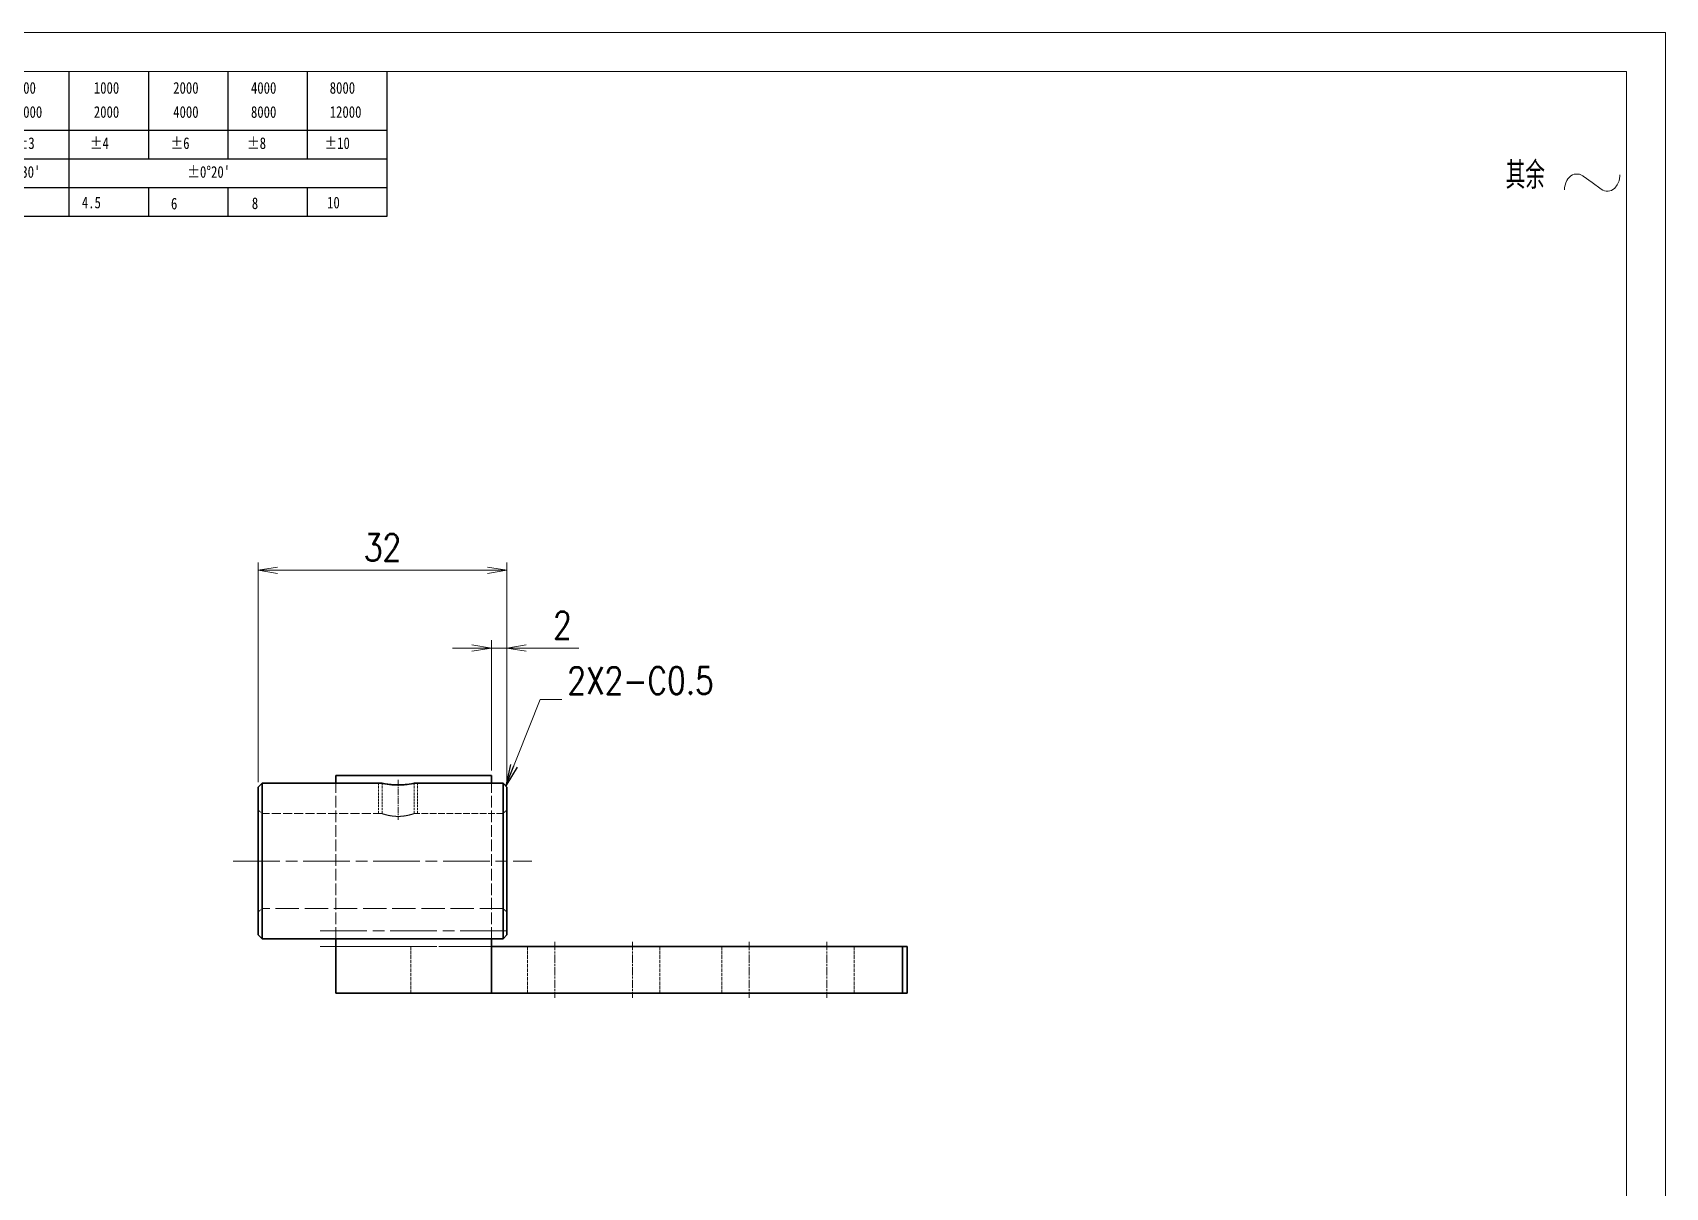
# Model space of a CAD drawing. Header units: inches. Extents: x 269 to 10986, y 1043 to 4337.
# Drawn here: x 8484.9 to 8694.9, y 3645.9 to 3794.4 of the extents above; entities that cross this region are included whole.
import ezdxf

# ---------------------------------------------------------------- set-up
doc = ezdxf.new("R2010")
doc.units = ezdxf.units.IN
doc.header["$MEASUREMENT"] = 0
for name, pattern in [('AM_ISO02W050x2', [3.75, 3, -0.75]), ('AM_ISO08W050x2', [9, 6, -0.75, 1.5, -0.75]), ('DOT2', [0.125, 0, -0.125])]:
    doc.linetypes.add(name, pattern=pattern)
doc.layers.add('Hidden_line', color=7, linetype='Continuous')
doc.layers.add('图\\M+19E79\\M+195B6\\M+18E9A', color=7, linetype='Continuous')
for name, color, linetype, lineweight in [('中心线', 2, 'AM_ISO08W050x2', 18), ('图框', 7, 'Continuous', 18), ('标注线', 3, 'Continuous', 18), ('粗实线', 7, 'Continuous', 35), ('虚线', 1, 'AM_ISO02W050x2', 18)]:
    doc.layers.add(name, color=color, linetype=linetype, lineweight=lineweight)
doc.layers.add('打印', color=7, linetype='Continuous', lineweight=15, plot=False)
doc.layers.add('打印-禁用', color=7, linetype='Continuous', lineweight=15, plot=False)
doc.styles.add('DIM', font='romans.shx', dxfattribs={"width": 0.8, "bigfont": 'bigfont.shx'})
doc.styles.add('国标', font='simfang.ttf', dxfattribs={"width": 0.8})
doc.styles.add('机械长仿宋', font='gbenor.shx', dxfattribs={"height": 1, "bigfont": 'gbcbig.shx'})
doc.dimstyles.new('XR 1-1', dxfattribs={"dimtxt": 3.5, "dimasz": 2.5, "dimexe": 1, "dimexo": 0.625, "dimgap": 1.2, "dimtad": 1, "dimtoh": 1, "dimdsep": 46, "dimtxsty": 'DIM', "dimblk": 'OPEN', "dimcen": 0, "dimclrd": 8, "dimclre": 8, "dimclrt": 2, "dimazin": 2, "dimtfac": 0.5, "dimtmove": 0, "dimatfit": 3, "dimldrblk": 'OPEN', "dimfxl": 0, "dimtolj": 2, "dimlwd": 18, "dimlwe": 18, "dimarcsym": 0})
doc.dimstyles.new('XR 1-1$0', dxfattribs={"dimtxt": 3.5, "dimasz": 2.5, "dimexe": 1, "dimexo": 0.625, "dimgap": 1.2, "dimtad": 1, "dimzin": 9, "dimdsep": 46, "dimtxsty": 'DIM', "dimblk": 'OPEN', "dimcen": 0, "dimclrd": 8, "dimclre": 8, "dimclrt": 2, "dimazin": 2, "dimtfac": 0.5, "dimtmove": 0, "dimatfit": 3, "dimldrblk": 'OPEN', "dimfxl": 0, "dimtolj": 2, "dimlwd": 18, "dimlwe": 18, "dimarcsym": 0})

# ---------------------------------------------------------------- blocks, each defined once
blk = doc.blocks.new('GZDEH零件A3图框V01版')
at = {"layer": '图\\M+19E79\\M+195B6\\M+18E9A', "color": 9}
for p, q in [((3072.2, -1561.98), (3072.2, -1554.46)), ((3082.42, -1561.98), (3082.42, -1554.46)), ((3092.64, -1561.98), (3092.64, -1554.46)), ((3102.86, -1561.98), (3102.86, -1554.46)), ((3113.09, -1573.08), (3113.09, -1554.46)), ((2996.09, -1561.98), (3113.09, -1561.98)), ((3072.2, -1573.08), (3072.2, -1561.98)), ((3082.42, -1565.68), (3082.42, -1561.98)), ((3092.64, -1565.68), (3092.64, -1561.98)), ((3102.86, -1565.68), (3102.86, -1561.98)), ((2996.09, -1565.68), (3113.09, -1565.68)), ((2996.09, -1569.38), (3113.09, -1569.38)), ((3082.42, -1573.08), (3082.42, -1569.48)), ((3092.64, -1573.08), (3092.64, -1569.38)), ((3102.86, -1573.08), (3102.86, -1569.38)), ((2990.09, -1573.08), (3113.09, -1573.08))]:
    blk.add_line(p, q, dxfattribs=at)
at = {"layer": '图框', "linetype": 'Continuous'}
for p, q in [((3272.49, -1554.46), (2882.49, -1554.46)), ((3272.49, -1832.96), (3272.49, -1554.46))]:
    blk.add_line(p, q, dxfattribs=at)
at = {"layer": '打印-禁用', "linetype": 'Continuous'}
for p, q in [((3277.49, -1549.46), (2857.49, -1549.46)), ((3277.49, -1846.46), (3277.49, -1549.46))]:
    blk.add_line(p, q, dxfattribs=at)
at = {"layer": '图\\M+19E79\\M+195B6\\M+18E9A', "color": 9, "style": '国标', "width": 0.8}
for s, p in [('400', (3065.46, -1557.31)), ('1000', (3075.36, -1557.31)), ('2000', (3085.57, -1557.31)), ('4000', (3095.57, -1557.31)), ('8000', (3105.7, -1557.31)), ('1000', (3065.46, -1560.41)), ('2000', (3075.36, -1560.41)), ('4000', (3085.57, -1560.41)), ('8000', (3095.57, -1560.41)), ('12000', (3105.7, -1560.41)), ('±3', (3065.3, -1564.42)), ('±4', (3074.85, -1564.42)), ('±6', (3085.22, -1564.42)), ('±8', (3095.06, -1564.42)), ('±10', (3105.02, -1564.42)), ("±0%%D30'", (3062.98, -1568.12)), ("±0%%D20'", (3087.38, -1568.12)), ('4.5', (3073.82, -1572.05)), ('6', (3085.28, -1572.19)), ('8', (3095.68, -1572.15)), ('10', (3105.36, -1572.06))]:
    blk.add_text(s, height=1.5, dxfattribs=at).set_placement(p)
blk = doc.blocks.new('DEH A3')
at = {"layer": '图框'}
blk.add_blockref('GZDEH零件A3图框V01版', (-2857.49, 1846.46), dxfattribs=at)
blk = doc.blocks.new('其余不去材料')
at = {"layer": '标注线', "color": 2, "lineweight": 13}
for points in [[(0, 0.17), (0.01, 0.48), (0.07, 0.79), (0.16, 1.09), (0.28, 1.36), (0.44, 1.6), (0.62, 1.8), (0.82, 1.97), (1.04, 2.09), (1.26, 2.17), (1.49, 2.21), (1.72, 2.21), (1.94, 2.17), (2.37, 1.97), (2.41, 1.95)], [(2.41, 1.95), (3.55, 1.11), (4.7, 0.27)], [(4.7, 0.27), (4.91, 0.14), (5.14, 0.05), (5.37, 0), (5.6, 0), (5.82, 0.04), (6.04, 0.11), (6.45, 0.38), (6.79, 0.8), (7.02, 1.34), (7.11, 1.95), (7.11, 2.09)]]:
    blk.add_lwpolyline(points, dxfattribs=at)
at = {"layer": '标注线', "color": 7, "linetype": 'DOT2', "style": '机械长仿宋'}
blk.add_text('其余', height=3.5, dxfattribs=at).set_placement((-7.56, 0.3))
blk = doc.blocks.new('_Open')
at = {"color": 0, "linetype": 'ByBlock', "lineweight": -2}
for p, q in [((-1, 0.167), (0, 0)), ((-1, -0.167), (0, 0)), ((0, 0), (-1, 0))]:
    blk.add_line(p, q, dxfattribs=at)
blk = doc.blocks.new('*D73')
at = {"layer": 'Defpoints', "color": 0, "transparency": 16777216}
for p in [(8543.88, 3715.21), (8543.88, 3698.82), (8545.88, 3697.32)]:
    blk.add_point(p, dxfattribs=at)
at = {"layer": 'Hidden_line', "color": 8, "lineweight": 18, "transparency": 16777216}
for p, q in [((8541.38, 3715.21), (8538.88, 3715.21)), ((8543.88, 3699.45), (8543.88, 3716.21)), ((8543.88, 3715.21), (8545.88, 3715.21)), ((8545.88, 3697.95), (8545.88, 3716.21)), ((8548.38, 3715.21), (8555.15, 3715.21))]:
    blk.add_line(p, q, dxfattribs=at)
at = {"layer": 'Hidden_line', "color": 8, "lineweight": 18, "transparency": 16777216, "xscale": 2.5, "yscale": 2.5, "zscale": 2.5}
blk.add_blockref('_Open', (8543.88, 3715.21), dxfattribs=at)
at = {"layer": 'Hidden_line', "color": 8, "lineweight": 18, "transparency": 16777216, "xscale": 2.5, "yscale": 2.5, "zscale": 2.5, "rotation": 180}
blk.add_blockref('_Open', (8545.88, 3715.21), dxfattribs=at)
at = {"layer": 'Hidden_line', "color": 2, "transparency": 16777216, "insert": (8553.02, 3718.16), "char_height": 3.5, "attachment_point": 5, "style": 'DIM'}
blk.add_mtext('\\A2;2', dxfattribs=at)
blk = doc.blocks.new('*D74')
at = {"layer": 'Defpoints', "color": 0, "transparency": 16777216}
for p in [(8513.88, 3725.21), (8513.88, 3697.32), (8545.88, 3697.32)]:
    blk.add_point(p, dxfattribs=at)
at = {"layer": 'Hidden_line', "color": 8, "lineweight": 18, "transparency": 16777216}
for p, q in [((8513.88, 3697.95), (8513.88, 3726.21)), ((8545.88, 3697.95), (8545.88, 3726.21)), ((8543.38, 3725.21), (8516.38, 3725.21))]:
    blk.add_line(p, q, dxfattribs=at)
at = {"layer": 'Hidden_line', "color": 8, "lineweight": 18, "transparency": 16777216, "xscale": 2.5, "yscale": 2.5, "zscale": 2.5, "rotation": 180}
blk.add_blockref('_Open', (8513.88, 3725.21), dxfattribs=at)
at = {"layer": 'Hidden_line', "color": 8, "lineweight": 18, "transparency": 16777216, "xscale": 2.5, "yscale": 2.5, "zscale": 2.5}
blk.add_blockref('_Open', (8545.88, 3725.21), dxfattribs=at)
at = {"layer": 'Hidden_line', "color": 2, "transparency": 16777216, "insert": (8529.88, 3728.16), "char_height": 3.5, "attachment_point": 5, "style": 'DIM'}
blk.add_mtext('\\A2;32', dxfattribs=at)

msp = doc.modelspace()

# ---------------------------------------------------------------- linework, layer by layer
at = {"layer": '中心线', "ltscale": 0.128217}
msp.add_line((8531.884, 3698.249), (8531.884, 3693.12), dxfattribs=at)
at = {"layer": '中心线'}
for p, q in [((8510.683, 3687.821), (8549.084, 3687.821)), ((8521.884, 3678.821), (8545.884, 3678.821)), ((8521.884, 3676.821), (8545.884, 3676.821))]:
    msp.add_line(p, q, dxfattribs=at)
at = {"layer": '中心线', "ltscale": 0.180017}
for p, q in [((8552.051, 3677.421), (8552.051, 3670.22)), ((8562.045, 3677.421), (8562.045, 3670.22)), ((8577.036, 3677.421), (8577.036, 3670.22)), ((8587.03, 3677.421), (8587.03, 3670.22))]:
    msp.add_line(p, q, dxfattribs=at)
at = {"layer": '打印'}
msp.add_lwpolyline([(8274.883, 3794.354), (8694.883, 3794.354), (8694.883, 3497.354), (8274.883, 3497.354)], close=True, dxfattribs=at)
at = {"layer": '粗实线'}
for p, q in [((8523.884, 3698.821), (8543.884, 3698.821)), ((8514.384, 3677.821), (8545.384, 3677.821)), ((8596.745, 3676.821), (8543.884, 3676.821)), ((8596.745, 3670.821), (8543.884, 3670.821))]:
    msp.add_line(p, q, dxfattribs=at)
at = {"layer": '粗实线', "ltscale": 0.025}
for p, q in [((8523.884, 3697.821), (8523.884, 3698.821)), ((8543.884, 3697.821), (8543.884, 3698.821)), ((8523.884, 3676.821), (8523.884, 3677.821)), ((8543.884, 3676.821), (8543.884, 3677.821))]:
    msp.add_line(p, q, dxfattribs=at)
at = {"layer": '粗实线', "ltscale": 0.017678}
for p, q in [((8513.884, 3697.321), (8514.384, 3697.821)), ((8545.884, 3697.321), (8545.384, 3697.821)), ((8513.884, 3678.321), (8514.384, 3677.821)), ((8545.884, 3678.321), (8545.384, 3677.821))]:
    msp.add_line(p, q, dxfattribs=at)
at = {"layer": '粗实线', "ltscale": 0.248868}
msp.add_line((8513.884, 3697.321), (8513.884, 3687.366), dxfattribs=at)
at = {"layer": '粗实线', "ltscale": 0.030604}
for p, q in [((8514.384, 3696.597), (8514.384, 3697.821)), ((8545.384, 3696.597), (8545.384, 3697.821))]:
    msp.add_line(p, q, dxfattribs=at)
at = {"layer": '粗实线', "ltscale": 0.385825}
msp.add_line((8514.384, 3697.821), (8529.817, 3697.821), dxfattribs=at)
at = {"layer": '粗实线', "ltscale": 0.231362}
msp.add_line((8514.384, 3687.342), (8514.384, 3696.597), dxfattribs=at)
at = {"layer": '粗实线', "ltscale": 0.285825}
msp.add_line((8533.951, 3697.821), (8545.384, 3697.821), dxfattribs=at)
at = {"layer": '粗实线', "ltscale": 0.339252}
msp.add_line((8545.384, 3683.027), (8545.384, 3696.597), dxfattribs=at)
at = {"layer": '粗实线', "ltscale": 0.029074}
msp.add_line((8545.884, 3696.158), (8545.884, 3697.321), dxfattribs=at)
at = {"layer": '粗实线', "ltscale": 0.322289}
msp.add_line((8545.884, 3683.266), (8545.884, 3696.158), dxfattribs=at)
at = {"layer": '粗实线', "ltscale": 0.102495}
msp.add_line((8513.884, 3683.266), (8513.884, 3687.366), dxfattribs=at)
at = {"layer": '粗实线', "ltscale": 0.10789}
msp.add_line((8514.384, 3683.027), (8514.384, 3687.342), dxfattribs=at)
at = {"layer": '粗实线', "ltscale": 0.123636}
for p, q in [((8513.884, 3683.266), (8513.884, 3678.321)), ((8545.884, 3678.321), (8545.884, 3683.266))]:
    msp.add_line(p, q, dxfattribs=at)
at = {"layer": '粗实线', "ltscale": 0.130144}
for p, q in [((8514.384, 3677.821), (8514.384, 3683.027)), ((8545.384, 3677.821), (8545.384, 3683.027))]:
    msp.add_line(p, q, dxfattribs=at)
at = {"layer": '粗实线', "ltscale": 0.15}
for p, q in [((8523.884, 3670.821), (8523.884, 3676.821)), ((8543.884, 3670.821), (8543.884, 3676.821)), ((8596.745, 3676.821), (8596.745, 3670.821)), ((8597.373, 3676.821), (8597.373, 3670.821))]:
    msp.add_line(p, q, dxfattribs=at)
at = {"layer": '粗实线', "ltscale": 0.015705}
for p, q in [((8597.373, 3676.821), (8596.745, 3676.821)), ((8597.373, 3670.821), (8596.745, 3670.821))]:
    msp.add_line(p, q, dxfattribs=at)
at = {"layer": '粗实线', "ltscale": 0.5}
msp.add_line((8523.884, 3670.821), (8543.884, 3670.821), dxfattribs=at)
at = {"layer": '粗实线'}
for centre, radius, start, end in [((8531.932, 3707.968), 10.365, 258.22619, 266.86349), ((8531.894, 3707.668), 10.063, 258.66256, 271.95511), ((8531.874, 3707.689), 10.083, 267.10258, 281.88362), ((8531.821, 3708.051), 10.45, 275.38999, 281.20194)]:
    msp.add_arc(centre, radius, start, end, dxfattribs=at)
at = {"layer": '虚线', "ltscale": 0.130144}
for p, q in [((8514.384, 3692.615), (8514.384, 3697.821)), ((8545.384, 3692.615), (8545.384, 3697.821))]:
    msp.add_line(p, q, dxfattribs=at)
at = {"layer": '虚线', "ltscale": 0.5}
for p, q in [((8523.884, 3677.821), (8523.884, 3697.821)), ((8543.884, 3677.821), (8543.884, 3697.821))]:
    msp.add_line(p, q, dxfattribs=at)
at = {"layer": '虚线', "ltscale": 0.0975}
for p, q in [((8529.384, 3697.821), (8529.384, 3693.921)), ((8529.817, 3697.821), (8529.817, 3693.921)), ((8533.951, 3697.821), (8533.951, 3693.921)), ((8534.384, 3697.821), (8534.384, 3693.921))]:
    msp.add_line(p, q, dxfattribs=at)
at = {"layer": '虚线', "ltscale": 0.002515}
msp.add_line((8529.817, 3697.821), (8529.915, 3697.801), dxfattribs=at)
at = {"layer": '虚线', "ltscale": 0.004151}
msp.add_line((8532.237, 3697.611), (8532.403, 3697.619), dxfattribs=at)
at = {"layer": '虚线', "ltscale": 0.002548}
msp.add_line((8533.951, 3697.821), (8533.851, 3697.801), dxfattribs=at)
at = {"layer": '虚线', "ltscale": 0.017678}
for p, q in [((8514.384, 3693.921), (8513.884, 3694.421)), ((8545.384, 3693.921), (8545.884, 3694.421)), ((8514.384, 3681.721), (8513.884, 3681.221)), ((8545.384, 3681.721), (8545.884, 3681.221))]:
    msp.add_line(p, q, dxfattribs=at)
at = {"layer": '虚线', "ltscale": 0.079388}
for p, q in [((8514.384, 3693.921), (8514.384, 3690.745)), ((8545.384, 3690.745), (8545.384, 3693.921)), ((8514.384, 3684.896), (8514.384, 3681.721)), ((8545.384, 3681.721), (8545.384, 3684.896))]:
    msp.add_line(p, q, dxfattribs=at)
at = {"layer": '虚线', "ltscale": 0.385825}
msp.add_line((8529.817, 3693.921), (8514.384, 3693.921), dxfattribs=at)
at = {"layer": '虚线', "ltscale": 0.285825}
msp.add_line((8545.384, 3693.921), (8533.951, 3693.921), dxfattribs=at)
at = {"layer": '虚线', "ltscale": 0.005038}
msp.add_line((8514.384, 3693.174), (8514.384, 3692.973), dxfattribs=at)
at = {"layer": '虚线', "ltscale": 0.201906}
msp.add_line((8514.384, 3692.973), (8514.384, 3684.896), dxfattribs=at)
at = {"layer": '虚线', "ltscale": 0.055287}
msp.add_line((8514.384, 3690.404), (8514.384, 3692.615), dxfattribs=at)
at = {"layer": '虚线', "ltscale": 0.206944}
for p, q in [((8545.384, 3684.896), (8545.384, 3693.174)), ((8545.384, 3682.468), (8545.384, 3690.745))]:
    msp.add_line(p, q, dxfattribs=at)
at = {"layer": '虚线', "ltscale": 0.339252}
msp.add_line((8545.384, 3679.045), (8545.384, 3692.615), dxfattribs=at)
at = {"layer": '虚线', "ltscale": 0.196253}
msp.add_line((8514.384, 3682.895), (8514.384, 3690.745), dxfattribs=at)
at = {"layer": '虚线', "ltscale": 0.283965}
msp.add_line((8514.384, 3679.045), (8514.384, 3690.404), dxfattribs=at)
at = {"layer": '虚线', "ltscale": 0.01069}
msp.add_line((8514.384, 3682.895), (8514.384, 3682.468), dxfattribs=at)
at = {"layer": '虚线'}
for p, q in [((8545.384, 3681.721), (8514.384, 3681.721)), ((8543.884, 3676.821), (8523.884, 3676.821))]:
    msp.add_line(p, q, dxfattribs=at)
at = {"layer": '虚线', "ltscale": 0.030604}
for p, q in [((8514.384, 3677.821), (8514.384, 3679.045)), ((8545.384, 3677.821), (8545.384, 3679.045))]:
    msp.add_line(p, q, dxfattribs=at)
at = {"layer": '虚线', "ltscale": 0.15}
for p, q in [((8533.546, 3676.821), (8533.546, 3670.821)), ((8548.551, 3676.821), (8548.551, 3670.821)), ((8565.545, 3676.821), (8565.545, 3670.821)), ((8573.536, 3676.821), (8573.536, 3670.821)), ((8590.53, 3676.821), (8590.53, 3670.821))]:
    msp.add_line(p, q, dxfattribs=at)
at = {"layer": '虚线'}
msp.add_arc((8531.876, 3707.55), 9.945, 273.03672, 275.34433, dxfattribs=at)
for points, knots in [([(8532.403, 3693.583), (8532.149, 3693.561), (8531.886, 3693.551), (8531.623, 3693.557), (8531.117, 3693.599), (8530.658, 3693.683), (8530.45, 3693.732), (8530.101, 3693.827), (8529.881, 3693.898), (8529.815, 3693.921), (8529.783, 3693.932), (8529.929, 3693.883), (8530.043, 3693.846), (8530.33, 3693.761), (8530.707, 3693.674), (8530.916, 3693.635), (8531.137, 3693.604), (8531.364, 3693.583)], [0, 0, 0, 0, 0, 0, 2.2575281, 2.2575281, 2.2575281, 4.4266488, 4.4266488, 4.4266488, 6.3842995, 6.3842995, 6.3842995, 8.311803, 8.311803, 8.311803, 10.3321579, 10.3321579, 10.3321579, 10.3321579, 10.3321579, 10.3321579]), ([(8532.403, 3693.583), (8532.651, 3693.606), (8532.891, 3693.641), (8533.116, 3693.685), (8533.508, 3693.78), (8533.789, 3693.866), (8533.89, 3693.9), (8533.996, 3693.936), (8533.918, 3693.91), (8533.834, 3693.881), (8533.592, 3693.805), (8533.239, 3693.713), (8533.034, 3693.668), (8532.589, 3693.592), (8532.105, 3693.556), (8531.854, 3693.552), (8531.605, 3693.562), (8531.364, 3693.583)], [0, 0, 0, 0, 0, 0, 2.204676, 2.204676, 2.204676, 4.1958366, 4.1958366, 4.1958366, 6.1066398, 6.1066398, 6.1066398, 8.1881332, 8.1881332, 8.1881332, 10.3297887, 10.3297887, 10.3297887, 10.3297887, 10.3297887, 10.3297887])]:
    msp.add_open_spline(points, degree=5, knots=knots, dxfattribs=at)

# ---------------------------------------------------------------- block references
at = {"layer": '图框'}
msp.add_blockref('DEH A3', (8274.883, 3497.354), dxfattribs=at)
at = {"layer": '标注线'}
msp.add_blockref('其余不去材料', (8681.915, 3773.965), dxfattribs=at)

# ---------------------------------------------------------------- texts
at = {"layer": '标注线', "color": 2, "insert": (8553.644, 3709.271), "char_height": 3.5, "attachment_point": 7, "style": 'DIM'}
msp.add_mtext('\\A2;{\\Fromans,bigfont|c134;2X2-}C0.5', dxfattribs=at)

# ---------------------------------------------------------------- dimensions: what is measured, and where the dimension line sits
at = {"layer": 'Hidden_line'}
dim = msp.add_linear_dim(base=(8513.884, 3725.214), p1=(8545.884, 3697.321), p2=(8513.884, 3697.321), dimstyle='XR 1-1$0', dxfattribs=at)
dim.commit()
dim.dimension.update_dxf_attribs({"geometry": '*D74', "text_midpoint": (8529.884, 3728.164)})
dim = msp.add_linear_dim(base=(8543.884, 3715.214), p1=(8545.884, 3697.321), p2=(8543.884, 3698.821), dimstyle='XR 1-1$0', dxfattribs=at)
dim.commit()
dim.dimension.update_dxf_attribs({"geometry": '*D73', "text_midpoint": (8553.017, 3715.214), "dimtype": 160})

# ---------------------------------------------------------------- leaders
at = {"layer": '标注线'}
msp.add_leader([(8545.735, 3697.47), (8550.145, 3708.572), (8552.945, 3708.572)], dimstyle='XR 1-1', override={"dimasz": 2.8, "dimexe": 0.69965, "dimexo": 0.69965, "dimgap": 0.69965}, dxfattribs=at)

doc.saveas('drawing.dxf')
